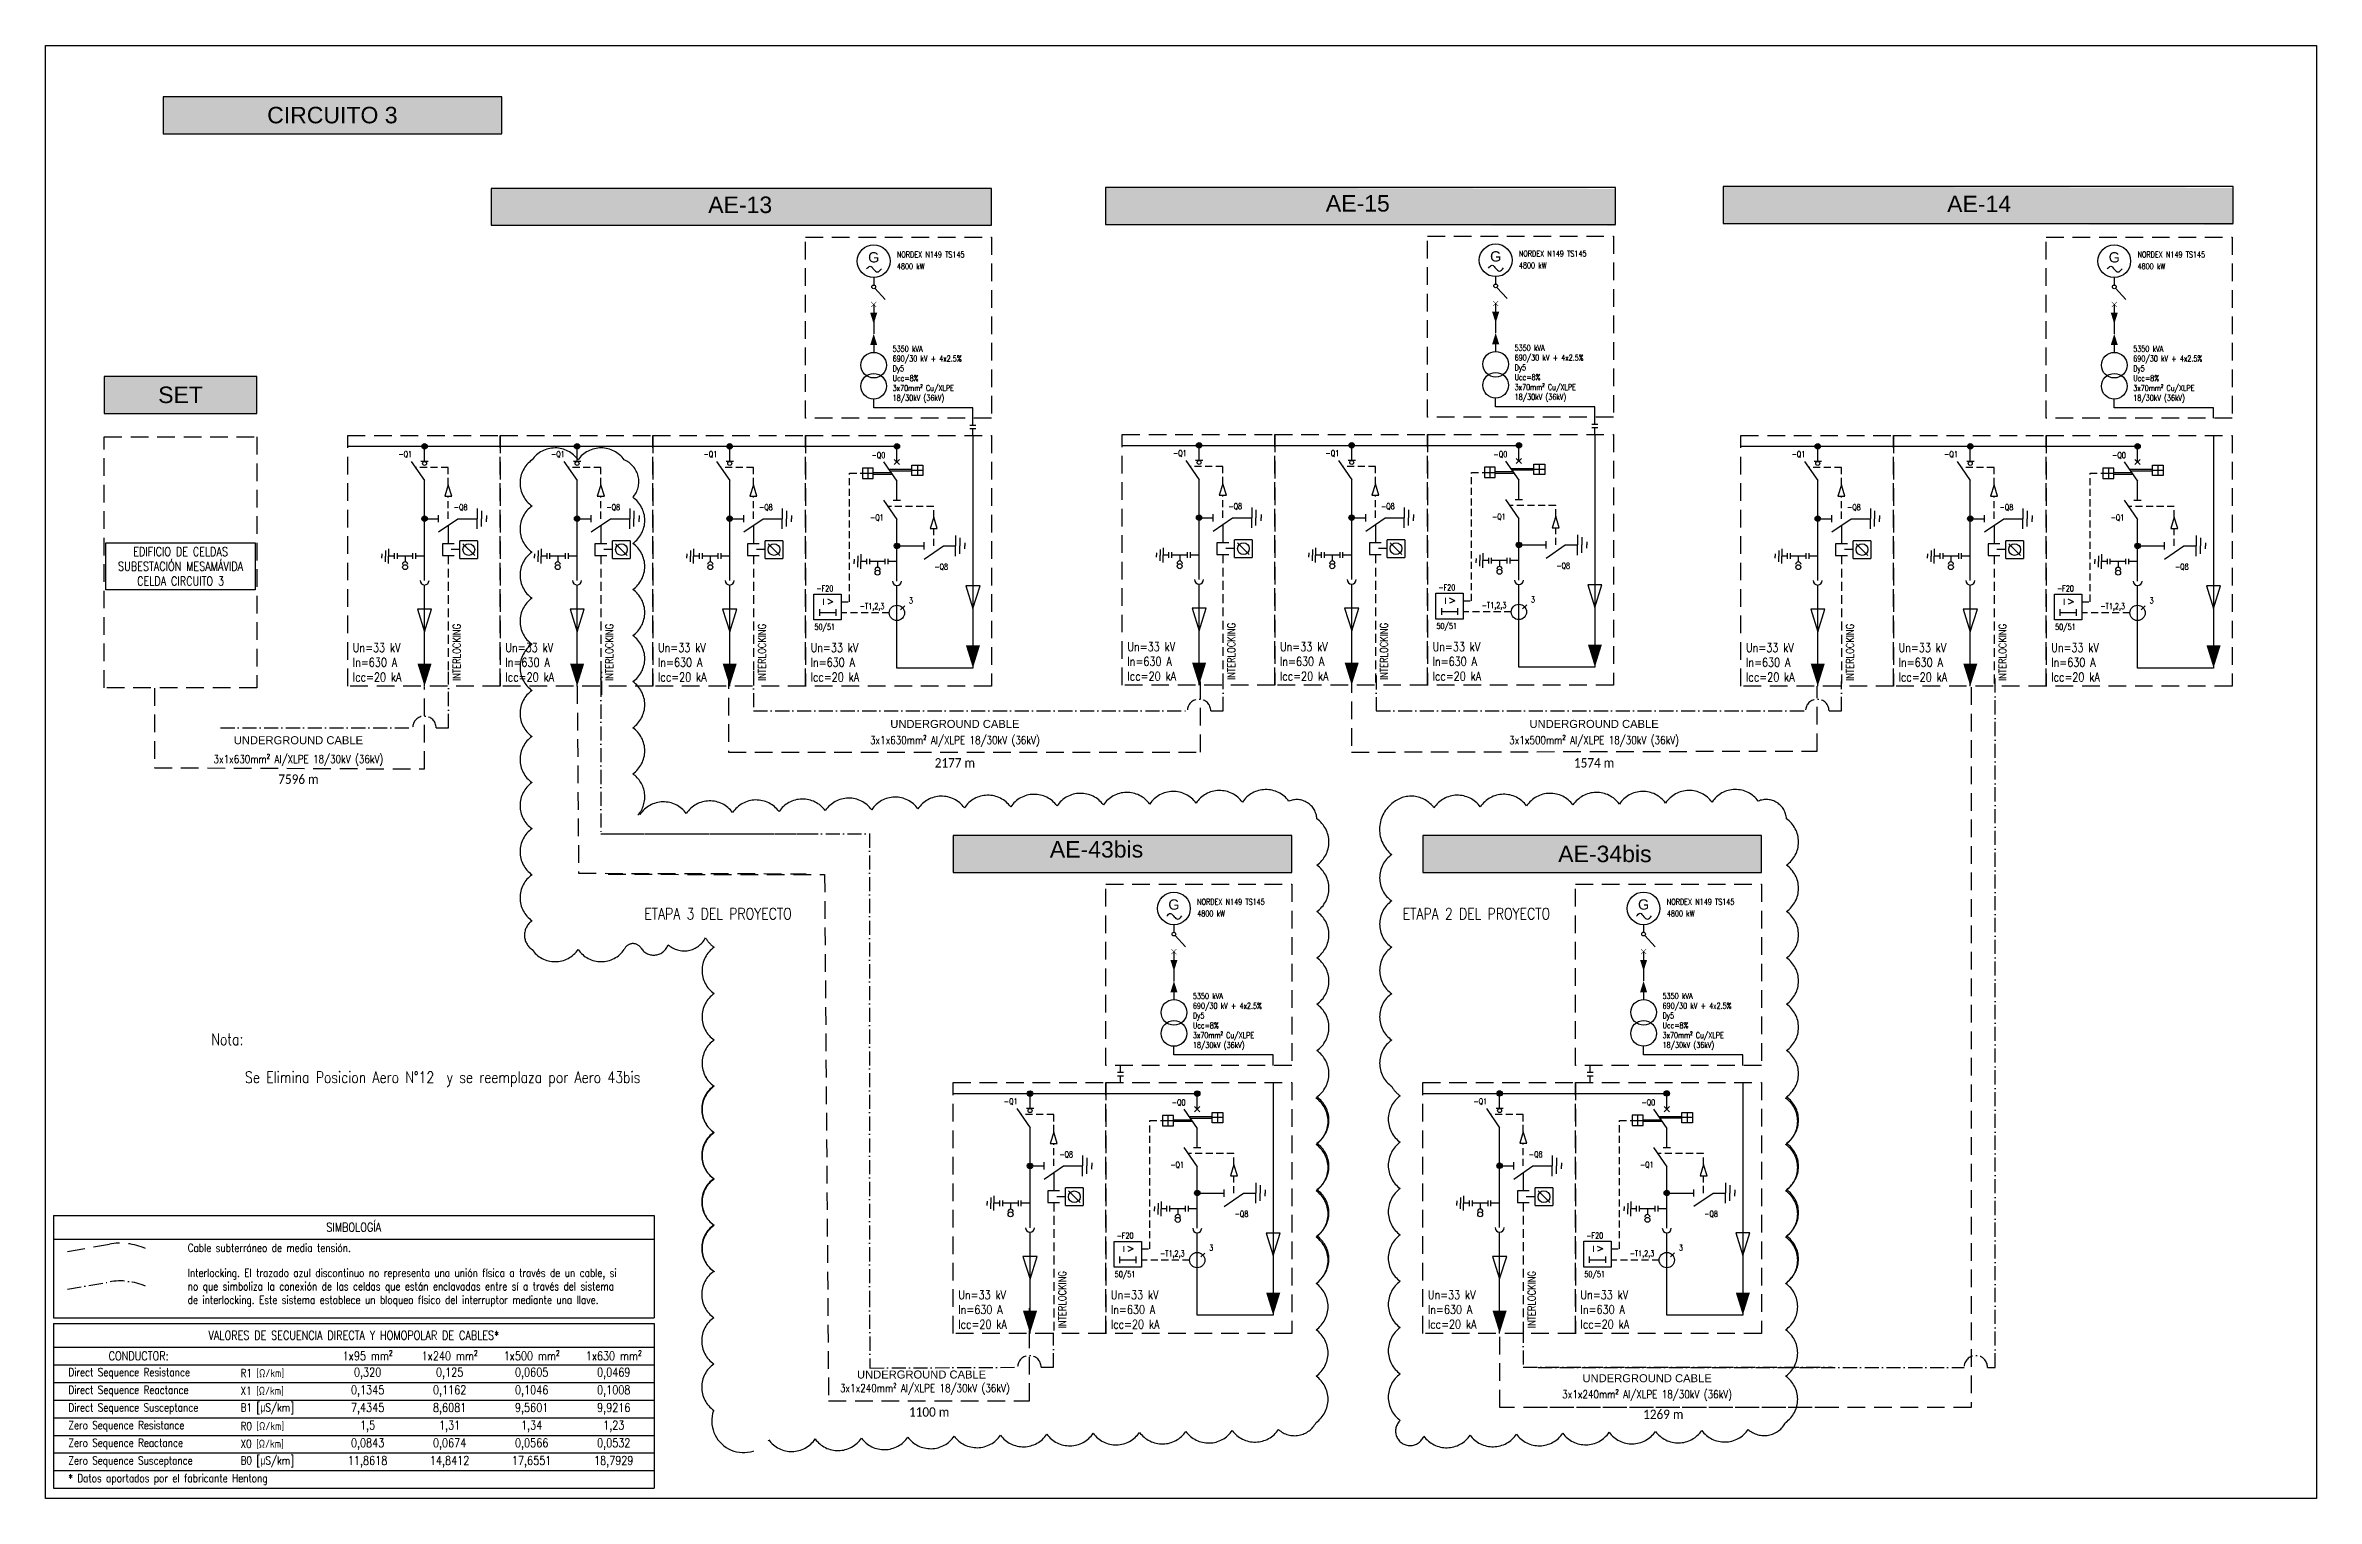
# Model space of a CAD drawing. Header units: metres. Extents: x 0 to 1236, y 0 to 247.
# Drawn here: x 850 to 1236, y 0 to 247 of the extents above; entities that cross this region are included whole.
import ezdxf
from ezdxf.enums import TextEntityAlignment as Align

# ---------------------------------------------------------------- set-up
doc = ezdxf.new("R2010")
doc.units = ezdxf.units.M
for name, pattern in [('ACAD_ISO10W100', [18, 12, -3, 0, -3]), ('CONTINUA', [0]), ('OCULTA3', [0.45, 0.3, -0.15])]:
    doc.linetypes.add(name, pattern=pattern)
for name, color, linetype in [('0-R3D Cables MT', 10, 'Continuous'), ('0-R3D Formato', 7, 'Continuous'), ('0-R3D Interlocking', 160, 'Continuous'), ('0-R3D Textos', 7, 'Continuous'), ('0-R3D VG', 7, 'Continuous'), ('ESQUEMA UNIFILAR', 6, 'Continuous')]:
    doc.layers.add(name, color=color, linetype=linetype)
doc.layers.add('0-R3D Maquetación', color=6, linetype='Continuous', plot=False)
doc.styles.add('arial', font='arial.ttf')
doc.styles.add('ROMANS', font='ROMANS.shx', dxfattribs={"width": 0.8})
doc.styles.add('SIMPLEX', font='calibri.ttf', dxfattribs={"width": 0.9, "height": 2})
doc.styles.get("Standard").update_dxf_attribs({"font": 'arial.ttf'})

# ---------------------------------------------------------------- blocks, each defined once
blk = doc.blocks.new('R3D-BLK-Celda protección')
h = blk.add_hatch(color=256)
h.dxf.hatch_style = 1
edge = h.paths.add_edge_path()
edge.add_arc((15.54, 40.78), 0.461, 0, 360)
h = blk.add_hatch(color=256)
h.dxf.hatch_style = 1
edge = h.paths.add_edge_path()
edge.add_arc((15.54, 23.86), 0.461, 0, 360)
for p, q in [((15.54, 38.13), (15.54, 40.78)), ((9.67, 36.19), (11.5, 36.19)), ((10.58, 37.07), (10.58, 35.31)), ((13.28, 38.12), (15.54, 34.85)), ((15.09, 37.68), (15.97, 38.56)), ((15.97, 37.68), (15.09, 38.56)), ((15.54, 31.6), (15.54, 34.85)), ((19.92, 36.69), (18.09, 36.69)), ((19.01, 37.56), (19.01, 35.81)), ((13.28, 31.6), (15.54, 28.32)), ((14.92, 31.6), (16.16, 31.6)), ((15.54, 17.88), (15.54, 28.32)), ((15.54, 23.86), (20.15, 23.86)), ((20.15, 23.24), (20.15, 24.48)), ((20.15, 21.6), (23.43, 23.86)), ((23.43, 23.86), (25.52, 23.86)), ((25.52, 25.6), (25.52, 23.86)), ((25.52, 22.12), (25.52, 23.86)), ((26.24, 25.2), (26.24, 23.86)), ((26.24, 22.52), (26.24, 23.86)), ((27.1, 24.39), (27.1, 23.86)), ((27.1, 23.33), (27.1, 23.86)), ((8.28, 21.57), (8.28, 21.19)), ((8.28, 20.81), (8.28, 21.19)), ((8.89, 22.15), (8.89, 21.19)), ((8.89, 20.24), (8.89, 21.19)), ((9.41, 22.44), (9.41, 21.19)), ((10.41, 21.19), (9.41, 21.19)), ((9.41, 19.95), (9.41, 21.19)), ((13.56, 21.19), (10.91, 21.19)), ((12.24, 21.19), (12.24, 20.19)), ((15.54, 21.19), (14.06, 21.19)), ((4.65, 14.37), (3.77, 14.79)), ((4.65, 14.37), (3.77, 13.95))]:
    blk.add_line(p, q)
at = {"linetype": 'OCULTA3', "ltscale": 4}
for p, q in [((21.79, 30.57), (13.99, 30.57)), ((21.79, 28.72), (21.79, 30.57)), ((21.79, 23.86), (21.79, 26.79))]:
    blk.add_line(p, q, dxfattribs=at)
at = {"linetype": 'OCULTA3', "ltscale": 10}
blk.add_lwpolyline([(0, 42.64), (31.61, 42.64), (31.61, 0), (0, 0)], close=True, dxfattribs=at)
for points in [[(28.46, 42.64), (28.46, 3.08), (15.54, 3.08), (15.54, 17.11)], [(0, 40.78), (15.54, 40.78)], [(11.5, 36.32), (14.53, 36.32)], [(11.5, 36.06), (14.7, 36.06)], [(18.09, 36.81), (14.18, 36.81)], [(18.09, 36.56), (14.36, 36.56)], [(21.79, 28.72), (21.19, 26.79)], [(22.39, 26.79), (21.79, 28.72)], [(21.19, 26.79), (22.39, 26.79)], [(10.41, 20.72), (10.41, 21.67)], [(10.91, 20.72), (10.91, 21.67)], [(13.56, 20.72), (13.56, 21.67)], [(14.06, 20.72), (14.06, 21.67)], [(29.66, 17.07), (27.26, 17.07)], [(27.26, 17.07), (28.46, 13.22)], [(28.46, 13.22), (29.66, 17.07)], [(2.36, 13.08), (2.36, 11.97)], [(2.36, 12.52), (5.13, 12.52)], [(5.13, 13.08), (5.13, 11.97)], [(16.14, 13.01), (16.86, 13.67)]]:
    blk.add_lwpolyline(points)
at = {"linetype": 'OCULTA3', "ltscale": 4}
for points in [[(6.07, 14.37), (7.5, 14.37), (7.5, 36.19), (9.67, 36.19)], [(14.24, 12.46), (6.07, 12.46)]]:
    blk.add_lwpolyline(points, dxfattribs=at)
for points in [[(11.5, 37.07), (9.67, 37.07), (9.67, 35.31), (11.5, 35.31)], [(18.09, 37.56), (19.92, 37.56), (19.92, 35.81), (18.09, 35.81)], [(1.41, 15.65), (6.07, 15.65), (6.07, 11.26), (1.41, 11.26)]]:
    blk.add_lwpolyline(points, close=True)
blk.add_lwpolyline([(28.46, 6.93, 2.4, 0, 0), (28.46, 3.08, 0, 0, 0)], format="xyseb")
for centre, radius in [((15.54, 40.78), 0.461), ((15.54, 23.86), 0.461), ((12.24, 19.3), 0.419), ((15.54, 12.46), 1.3)]:
    blk.add_circle(centre, radius)
for centre, radius, start, end in [((12.24, 19.73), 0.459, 0, 180), ((15.54, 17.88), 0.765, 180, 0)]:
    blk.add_arc(centre, radius, start, end)
at = {"style": 'ROMANS'}
for s, insert, char_height, attachment_point in [('-Q0', (12.39, 39.22), 1, 5), ('-Q1', (12.13, 28.62), 1, 5), ('-Q8', (23.06, 20.27), 1, 5), ('-F20', (3.28, 16.62), 1, 5), ('I', (3.05, 14.36), 1, 5), ('-T1,2,3', (11.31, 13.45), 1, 5), ('3', (17.93, 14.57), 1, 5), ('50/51', (3.28, 9.91), 1, 5), ('Un=33 kV\\PIn=630 A\\PIcc=20 kA', (0.86, 4.06), 1.5, 4)]:
    blk.add_mtext_dynamic_manual_height_columns(s, width=15.1181, gutter_width=12.5, heights=[0], dxfattribs=dict(at, insert=insert, char_height=char_height, attachment_point=attachment_point))
blk = doc.blocks.new('R3D-BLK-Diagrama aerogenerador')
blk.add_line((11.59, 12.34), (11.59, 11.11))
at = {"linetype": 'OCULTA3', "ltscale": 10}
blk.add_lwpolyline([(0, 30.7), (31.61, 30.7), (31.61, -0.09), (0, -0.09)], close=True, dxfattribs=at)
for points in [[(11.59, 23.82), (11.59, 22.55)], [(11.81, 22), (13.55, 20.08)], [(11.59, 19.26), (11.59, 15.92)], [(11.59, 15.92), (11.59, 14.26)], [(28.46, -0.09), (28.46, 1.69), (11.59, 1.69), (11.59, 3.17)]]:
    blk.add_lwpolyline(points)
at = {"const_width": 0.08}
for points in [[(11.15, 19.69), (12.03, 18.82)], [(12.03, 19.69), (11.15, 18.82)]]:
    blk.add_lwpolyline(points, dxfattribs=at)
for points in [[(11.59, 17.85, 1.2, 0, 0), (11.59, 15.92, 0, 0, 0)], [(11.59, 12.34, 1.2, 0, 0), (11.59, 14.26, 0, 0, 0)]]:
    blk.add_lwpolyline(points, format="xyseb")
for centre, radius in [((11.59, 26.6), 2.78), ((11.59, 22.24), 0.317), ((11.59, 8.93), 2.18), ((11.59, 5.35), 2.18)]:
    blk.add_circle(centre, radius)
blk.add_spline([(10.37, 25.28), (11, 25.76), (11.63, 25.19), (12.22, 24.77), (12.92, 25.32)], degree=3)
blk.add_text('G', height=1.75).set_placement((11.59, 27.26), align=Align.MIDDLE_CENTER)
at = {"char_height": 1, "attachment_point": 4, "style": 'ROMANS'}
for s, width, insert in [('NORDEX N149 TS145', 17.3586, (15.54, 27.73)), ('4800 kW', 12.0315, (15.54, 25.73)), ('\\A1;5350 kVA\\P690/30 kV + 4x2.5%\\PDy5\\PUcc=8%\\P3x70mm² Cu/XLPE\\P18/30kV (36kV)', 24.2504, (14.81, 7.38))]:
    blk.add_mtext_dynamic_manual_height_columns(s, width=width, gutter_width=12.5, heights=[0], dxfattribs=dict(at, insert=insert))
blk = doc.blocks.new('Secuencia D-H Hentong')
for p, q in [((0, 28), (102.08, 28)), ((0, 28), (0, 0)), ((102.08, 28), (102.08, 0)), ((0, 24), (102.08, 24)), ((0, 21), (102.08, 21)), ((0, 18), (102.08, 18)), ((0, 15), (102.08, 15)), ((0, 12), (102.08, 12)), ((0, 9), (102.08, 9)), ((0, 6), (102.08, 6)), ((0, 3), (102.08, 3)), ((0, 0), (102.08, 0))]:
    blk.add_line(p, q)
at = {"char_height": 1.5, "style": 'ROMANS'}
for s, width, insert, attachment_point in [('CONDUCTOR:', 23.8721, (14.48, 22.5), 5), ('1x95 mm²', 23.8721, (53.4, 22.5), 5), ('1x240 mm²', 23.8721, (67.34, 22.5), 5), ('1x500 mm²', 23.8721, (81.28, 22.5), 5), ('1x630 mm²', 23.8721, (95.23, 22.5), 5), ('{\\H0.91667x;Direct Sequence Resistance}', 23.8721, (2.55, 19.5), 4), ('{\\H0.91667x;R1 [Ω/km]}', 23.8721, (31.81, 19.5), 4), ('0,320', 23.8721, (53.4, 19.5), 5), ('0,125', 23.8721, (67.34, 19.5), 5), ('0,0605', 23.8721, (81.28, 19.5), 5), ('0,0469', 23.8721, (95.23, 19.5), 5), ('{\\H0.91667x;Direct Sequence Reactance}', 23.8721, (2.55, 16.5), 4), ('{\\H0.91667x;X1 [Ω/km]}', 23.8721, (31.81, 16.5), 4), ('0,1345', 23.8721, (53.4, 16.5), 5), ('0,1162', 23.8721, (67.34, 16.5), 5), ('0,1046', 23.8721, (81.28, 16.5), 5), ('0,1008', 23.8721, (95.23, 16.5), 5), ('{\\H0.91667x;Direct Sequence Susceptance}', 30.5365, (2.55, 13.5), 4), ('{\\H0.91667x;B1 [\\fArial|b0|i0|c0|p34;μ\\Fromans|c0;S/km]}', 23.8721, (31.81, 13.5), 4), ('7,4345', 23.8721, (53.4, 13.5), 5), ('8,6081', 23.8721, (67.34, 13.5), 5), ('9,5601', 23.8721, (81.28, 13.5), 5), ('9,9216', 23.8721, (95.23, 13.5), 5), ('{\\H0.91667x;Zero Sequence Resistance}', 23.8721, (2.55, 10.5), 4), ('{\\H0.91667x;Zero Sequence Reactance}', 23.8721, (2.55, 7.5), 4), ('{\\H0.91667x;X0 [Ω/km]}', 23.8721, (31.81, 7.5), 4), ('{\\H0.91667x;R0 [Ω/km]}', 23.8721, (31.81, 10.5), 4), ('0,0843', 23.8721, (53.4, 7.5), 5), ('1,5', 23.8721, (53.4, 10.5), 5), ('0,0674', 23.8721, (67.34, 7.5), 5), ('1,31', 23.8721, (67.34, 10.5), 5), ('0,0566', 23.8721, (81.28, 7.5), 5), ('1,34', 23.8721, (81.28, 10.5), 5), ('0,0532', 23.8721, (95.23, 7.5), 5), ('1,23', 23.8721, (95.23, 10.5), 5), ('{\\H0.91667x;Zero Sequence Susceptance}', 30.5365, (2.55, 4.5), 4), ('{\\H0.91667x;B0 [\\fArial|b0|i0|c0|p34;μ\\Fromans|c0;S/km]}', 23.8721, (31.81, 4.5), 4), ('11,8618', 23.8721, (53.4, 4.5), 5), ('14,8412', 23.8721, (67.34, 4.5), 5), ('17,6551', 23.8721, (81.28, 4.5), 5), ('18,7929', 23.8721, (95.23, 4.5), 5), ('{\\H0.91667x;* Datos aportados por el fabricante Hentong}', 57.4106, (2.55, 1.5), 4)]:
    blk.add_mtext_dynamic_manual_height_columns(s, width=width, gutter_width=12.5, heights=[0], dxfattribs=dict(at, insert=insert, attachment_point=attachment_point))
at = {"color": 154, "true_color": 0x005399, "insert": (51.04, 26), "char_height": 1.5, "attachment_point": 5, "style": 'ROMANS'}
blk.add_mtext_dynamic_manual_height_columns('VALORES DE SECUENCIA DIRECTA Y HOMOPOLAR DE CABLES*', width=63.9456, gutter_width=12.5, heights=[0], dxfattribs=at)
blk = doc.blocks.new('R3D-BLK-Leyenda')
for p, q in [((0, 17.37), (102.08, 17.37)), ((0, 17.37), (0, 0)), ((102.08, 17.37), (102.08, 0)), ((0, 13.37), (102.08, 13.37)), ((0, 0), (102.08, 0))]:
    blk.add_line(p, q)
at = {"layer": '0-R3D Cables MT', "linetype": 'OCULTA3', "ltscale": 10}
blk.add_lwpolyline([(2.37, 11.23), (9.51, 12.5, -0.148775), (15.63, 11.76, 0.210736)], format="xyb", dxfattribs=at)
at = {"layer": '0-R3D Interlocking', "linetype": 'ACAD_ISO10W100', "ltscale": 0.2}
blk.add_lwpolyline([(2.37, 4.82), (9.51, 6.08, -0.148775), (15.63, 5.35, 0.210736)], format="xyb", dxfattribs=at)
at = {"color": 154, "true_color": 0x005399, "insert": (51.04, 15.37), "char_height": 1.5, "attachment_point": 5, "style": 'ROMANS'}
blk.add_mtext_dynamic_manual_height_columns('SIMBOLOGÍA', width=63.9456, gutter_width=12.5, heights=[0], dxfattribs=at)
at = {"char_height": 1.5, "attachment_point": 4, "style": 'ROMANS'}
for s, width, insert in [('{\\H0.91667x;Cable subterráneo de media tensión.}', 45.4361, (22.82, 11.87)), ('{\\H0.91667x;Interlocking. El trazado azul discontinuo no representa una unión física a través de un cable, si no que simboliza la conexión de las celdas que están enclavadas entre sí a través del sistema de interlocking. Este sistema establece un bloqueo físico del interruptor mediante una llave.}', 79.2607, (22.82, 5.1))]:
    blk.add_mtext_dynamic_manual_height_columns(s, width=width, gutter_width=12.5, heights=[0], dxfattribs=dict(at, insert=insert))
blk = doc.blocks.new('R3D-BLK-Celda linea')
h = blk.add_hatch(color=256)
h.dxf.hatch_style = 1
edge = h.paths.add_edge_path()
edge.add_arc((0.09, 40.78), 0.461, 0, 360)
h = blk.add_hatch(color=256)
h.dxf.hatch_style = 1
edge = h.paths.add_edge_path()
edge.add_arc((0.09, 28.48), 0.461, 0, 360)
for p, q in [((0.09, 38.22), (0.09, 40.78)), ((-2.16, 38.22), (0.09, 34.94)), ((0.72, 38.21), (-0.52, 38.21)), ((0.09, 17.97), (0.09, 34.94)), ((0.09, 28.48), (2.48, 28.48)), ((2.48, 27.86), (2.48, 29.1)), ((2.48, 26.22), (5.76, 28.48)), ((4.12, 27.35), (4.12, 24.23)), ((5.76, 28.48), (9.03, 28.48)), ((9.03, 30.22), (9.03, 28.48)), ((9.03, 26.74), (9.03, 28.48)), ((9.75, 29.82), (9.75, 28.48)), ((9.75, 27.14), (9.75, 28.48)), ((10.61, 29.01), (10.61, 28.48)), ((10.61, 27.95), (10.61, 28.48)), ((-6.04, 23.37), (-6.04, 22.13)), ((-7.17, 22.51), (-7.17, 22.13)), ((-7.17, 21.75), (-7.17, 22.13)), ((-6.55, 23.08), (-6.55, 22.13)), ((-6.55, 21.17), (-6.55, 22.13)), ((-5.03, 22.13), (-6.04, 22.13)), ((-6.04, 20.88), (-6.04, 22.13)), ((-1.88, 22.13), (-4.53, 22.13)), ((-3.21, 22.13), (-3.21, 21.13)), ((0.09, 22.13), (-1.39, 22.13)), ((0.09, 0), (0.09, 17.21))]:
    blk.add_line(p, q)
at = {"linetype": 'OCULTA3', "ltscale": 4}
for p, q in [((4.12, 37.19), (-1.46, 37.19)), ((4.12, 34.23), (4.12, 37.19)), ((4.12, 28.48), (4.12, 32.31))]:
    blk.add_line(p, q, dxfattribs=at)
at = {"color": 160}
for p, q in [((6.12, 23.23), (4.62, 23.23)), ((6.12, 21.73), (6.12, 24.73)), ((9.12, 24.73), (6.12, 24.73)), ((8.62, 22.23), (6.62, 24.23)), ((9.12, 24.73), (9.12, 21.73)), ((6.12, 21.73), (9.12, 21.73))]:
    blk.add_line(p, q, dxfattribs=at)
at = {"linetype": 'OCULTA3', "ltscale": 10}
blk.add_lwpolyline([(-12.97, 42.64), (12.97, 42.64), (12.97, 0), (-12.97, 0)], close=True, dxfattribs=at)
for points in [[(-12.97, 40.78), (12.97, 40.78)], [(4.12, 34.23), (3.52, 32.31)], [(3.52, 32.31), (4.72, 32.31)], [(4.72, 32.31), (4.12, 34.23)], [(-5.03, 21.65), (-5.03, 22.6)], [(-4.53, 21.65), (-4.53, 22.6)], [(-1.88, 21.65), (-1.88, 22.6)], [(-1.39, 21.65), (-1.39, 22.6)], [(1.29, 13.09), (-1.11, 13.09)], [(-1.11, 13.09), (0.09, 9.25)], [(0.09, 9.25), (1.29, 13.09)]]:
    blk.add_lwpolyline(points)
at = {"color": 160}
blk.add_lwpolyline([(5.12, 24.23), (3.12, 24.23), (3.12, 22.23), (5.12, 22.23)], dxfattribs=at)
at = {"color": 160, "linetype": 'OCULTA3', "ltscale": 5}
blk.add_lwpolyline([(4.12, 22.23), (4.12, 0)], dxfattribs=at)
blk.add_lwpolyline([(0.09, 3.85, 2.4, 0, 0), (0.09, 0, 0, 0, 0)], format="xyseb")
for centre, radius in [((0.09, 40.78), 0.461), ((0.09, 37.87), 0.341), ((0.09, 28.48), 0.461), ((-3.21, 20.24), 0.419)]:
    blk.add_circle(centre, radius)
at = {"color": 160}
blk.add_circle((7.62, 23.23), 1, dxfattribs=at)
for centre, radius, start, end in [((-3.21, 20.67), 0.459, 0, 180), ((0.09, 17.97), 0.765, 180, 0)]:
    blk.add_arc(centre, radius, start, end)
at = {"attachment_point": 4, "style": 'ROMANS'}
for s, insert, char_height in [('-Q1', (-4.36, 39.4), 1), ('-Q8', (5.06, 30.38), 1), ('Un=33 kV\\PIn=630 A\\PIcc=20 kA', (-12.11, 4.06), 1.5)]:
    blk.add_mtext_dynamic_manual_height_columns(s, width=15.1181, gutter_width=12.5, heights=[0], dxfattribs=dict(at, insert=insert, char_height=char_height))
at = {"insert": (5.56, 0.89), "char_height": 1.3, "attachment_point": 4, "rotation": 90, "style": 'ROMANS'}
blk.add_mtext_dynamic_manual_height_columns('INTERLOCKING', width=15.1181, gutter_width=12.5, heights=[0], dxfattribs=at)

msp = doc.modelspace()

# ---------------------------------------------------------------- hatches: boundary and pattern name
at = {"layer": 'ESQUEMA UNIFILAR', "linetype": 'CONTINUA'}
h = msp.add_hatch(color=9, dxfattribs=at)
h.dxf.hatch_style = 1
h.paths.add_polyline_path([(870, 232), (927.55, 232), (927.55, 238.28), (870, 238.28)])
h = msp.add_hatch(color=9, dxfattribs=at)
h.dxf.hatch_style = 1
h.paths.add_polyline_path([(925.78, 216.42), (1010.79, 216.42), (1010.79, 222.7), (925.78, 222.7)])
h = msp.add_hatch(color=9, dxfattribs=at)
h.dxf.hatch_style = 1
h.paths.add_polyline_path([(1030.15, 216.58), (1116.83, 216.33), (1116.83, 222.61), (1030.15, 222.86)])
h = msp.add_hatch(color=9, dxfattribs=at)
h.dxf.hatch_style = 1
h.paths.add_polyline_path([(1135.13, 216.74), (1221.8, 216.49), (1221.8, 222.77), (1135.13, 223.02)])
h = msp.add_hatch(color=9, dxfattribs=at)
h.dxf.hatch_style = 1
h.paths.add_polyline_path([(860, 184.45), (885.93, 184.45), (885.93, 190.73), (860, 190.73)])
h = msp.add_hatch(color=9, dxfattribs=at)
h.dxf.hatch_style = 1
h.paths.add_polyline_path([(1004.15, 106.38), (1061.7, 106.38), (1061.7, 112.66), (1004.15, 112.66)])
h = msp.add_hatch(color=9, dxfattribs=at)
h.dxf.hatch_style = 1
h.paths.add_polyline_path([(1084.09, 106.42), (1141.64, 106.42), (1141.64, 112.7), (1084.09, 112.7)])

# ---------------------------------------------------------------- linework, layer by layer
for points in [[(1007.13, 182.48), (1008.15, 182.48)], [(1007.13, 181.88), (1008.15, 181.88)], [(1007.64, 182.48), (1007.64, 183.63)], [(1007.64, 180.72), (1007.64, 181.88)], [(1112.84, 182.63), (1113.86, 182.63)], [(1112.84, 182.03), (1113.86, 182.03)], [(1113.35, 182.63), (1113.35, 183.79)], [(1113.35, 180.88), (1113.35, 182.03)], [(1032.74, 72.47), (1032.74, 73.62)], [(1112.55, 72.47), (1112.55, 73.63)], [(1032.23, 72.47), (1033.24, 72.47)], [(1032.23, 71.87), (1033.24, 71.87)], [(1032.74, 70.71), (1032.74, 71.87)], [(1112.04, 72.47), (1113.06, 72.47)], [(1112.04, 71.87), (1113.06, 71.87)], [(1112.55, 70.72), (1112.55, 71.87)]]:
    msp.add_lwpolyline(points)
at = {"linetype": 'OCULTA3', "ltscale": 10}
msp.add_lwpolyline([(860, 180.46), (885.93, 180.46), (885.93, 137.82), (860, 137.82)], close=True, dxfattribs=at)
at = {"linetype": 'ACAD_ISO10W100'}
for points in [[(950.71, 116.15, 0.443739), (949.83, 123.19, 0.520567), (949.83, 131.02, 0.520567), (949.83, 138.86, 0.520567), (949.83, 146.69, 0.520567), (949.83, 154.52, 0.520567), (949.83, 162.36, 0.520567), (949.83, 170.19, 0.520567), (948.36, 176.55, 0.520567), (940.52, 176.55, 0.520567), (932.7, 176.54, 0.520567), (932.7, 168.71, 0.520567), (932.7, 160.87, 0.520567), (932.7, 153.04, 0.520567), (932.7, 145.21, 0.520567), (932.7, 137.37, 0.520567), (932.7, 129.54, 0.520567), (932.7, 121.71, 0.520567), (932.7, 113.87, 0.520567), (932.7, 106.04, 0.520567), (932.7, 98.21, 0.520567), (932.7, 93.31, 0.520567), (940.54, 93.31, 0.520567), (948.37, 93.31, -0.62414), (951.25, 93.54, 0.227503)], [(1066.53, 37.11, 0.483872), (1066.09, 44.64, 0.520567), (1066.09, 52.52, 0.520567), (1066.09, 60.4, 0.520567), (1066.09, 68.27, 0.520567), (1066.09, 76.15, 0.520567), (1066.09, 84.03, 0.520567), (1066.09, 91.91, 0.520567), (1066.09, 99.78, 0.520567), (1066.09, 107.66, 0.520567), (1066.09, 115.54, 0.520567), (1061.31, 118.54, 0.520567), (1053.43, 118.38, 0.520567), (1045.56, 118.22, 0.520567), (1037.68, 118.06, 0.520567), (1029.81, 117.9, 0.520567), (1021.93, 117.74, 0.520567), (1014.06, 117.57, 0.520567), (1006.18, 117.41, 0.520567), (998.3, 117.25, 0.520567), (990.43, 117.09, 0.520567), (982.55, 116.93, 0.520567), (974.68, 116.77, 0.520567), (966.8, 116.61, 0.520567), (958.92, 116.45, 0.520567), (951.05, 116.29, 0.009814), (950.93, 116.44, 0.009814)], [(1146.34, 37.12, 0.483872), (1145.9, 44.65, 0.520567), (1145.9, 52.53, 0.520567), (1145.9, 60.4, 0.520567), (1145.9, 68.28, 0.520567), (1145.9, 76.16, 0.520567), (1145.9, 84.04, 0.520567), (1145.9, 91.91, 0.520567), (1145.9, 99.79, 0.520567), (1145.9, 107.67, 0.520567), (1145.9, 115.55, 0.520567), (1141.12, 118.55, 0.520567), (1133.25, 118.39, 0.520567), (1125.37, 118.23, 0.520567), (1117.5, 118.06, 0.520567), (1109.62, 117.9, 0.520567), (1101.74, 117.74, 0.520567), (1093.87, 117.58, 0.520567), (1085.99, 117.42, 0.446964), (1078.86, 118.13, 0.446964)], [(1078.86, 118.13, 0.482571), (1078.81, 109.45, 0.520567), (1078.81, 101.58, 0.520567), (1078.81, 93.7, 0.520567), (1078.81, 85.82, 0.520567), (1078.81, 77.94, 0.520567), (1078.81, 70.07, 0.00579), (1078.74, 70.02)], [(951.25, 93.54, 0.633034), (955.83, 94.15, 0.494246), (962.2, 95.33)], [(962.2, 95.33, 0.114989), (963.65, 93.71, 0.520567), (963.65, 85.83, 0.520567), (963.65, 77.95, 0.520567), (963.65, 70.08, 0.520567), (963.65, 62.2, 0.520567), (963.65, 54.32, 0.520567), (963.65, 46.45, 0.520567), (963.65, 38.57, 0.00579), (963.58, 38.52, 0.00579)], [(962.13, 71.76, 0.114989), (963.59, 70.14, 0.520567), (963.59, 62.26, 0.520567), (963.59, 54.38, 0.520567), (963.59, 46.5, 0.520567), (963.59, 38.63, 0.520567), (963.59, 30.75, 0.520567), (963.59, 22.87, 0.520567), (963.59, 14.99, 0.00579), (963.52, 14.94, 0.00579)], [(1078.81, 70.07, 0.114989), (1080.27, 68.44, 0.520567), (1080.27, 60.56, 0.520567), (1080.27, 52.69, 0.520567), (1080.27, 44.81, 0.520567), (1080.27, 36.93, 0.520567), (1080.27, 29.06, 0.520567), (1080.27, 21.18, 0.520567), (1080.27, 13.3, 0.00579), (1080.19, 13.25, 0.00579)], [(1065.95, 12.93, 0.114989), (1065.95, 12.93, 0.520567), (1065.95, 20.81, 0.520567), (1065.95, 28.68, 0.520567), (1065.95, 36.56, 0.520567), (1065.95, 44.44, 0.520567), (1065.95, 52.32, 0.520567), (1065.95, 60.19, 0.520567), (1065.95, 68.07, 0.00579), (1066.02, 68.12, 0.00579)], [(1145.76, 12.94, 0.114989), (1145.76, 12.94, 0.520567), (1145.76, 20.81, 0.520567), (1145.76, 28.69, 0.520567), (1145.76, 36.57, 0.520567), (1145.76, 44.45, 0.520567), (1145.76, 52.32, 0.520567), (1145.76, 60.2, 0.520567), (1145.76, 68.08, 0.00579), (1145.83, 68.13, 0.00579)], [(963.52, 14.94, 0.850614), (972.94, 9.97, 0.520567), (980.82, 10.13, 0.520567), (988.7, 10.29, 0.520567), (996.57, 10.45, 0.520567), (1004.45, 10.62, 0.520567), (1012.32, 10.78, 0.520567), (1020.2, 10.94, 0.520567), (1028.07, 11.1, 0.520567), (1035.95, 11.26, 0.520567), (1043.83, 11.42, 0.520567), (1051.7, 11.58, 0.520567), (1059.58, 11.74, 0.494246), (1065.95, 12.93)], [(1080.27, 13.3, 1.268603), (1084.26, 10.62, 0.520567), (1092.14, 10.78, 0.520567), (1100.01, 10.94, 0.520567), (1107.89, 11.11, 0.520567), (1115.76, 11.27, 0.520567), (1123.64, 11.43, 0.520567), (1131.51, 11.59, 0.520567), (1139.39, 11.75, 0.494246), (1145.76, 12.94)]]:
    msp.add_lwpolyline(points, format="xyb", dxfattribs=at)
at = {"layer": '0-R3D Cables MT', "linetype": 'OCULTA3', "ltscale": 10}
for points in [[(966.08, 140.62), (966.08, 126.88), (1046.31, 126.88), (1046.31, 140.43)], [(1071.98, 139.97), (1071.98, 126.88), (1151.13, 127.06), (1151.13, 138.09)], [(868.53, 137.75), (868.53, 124.23), (914.44, 124.02), (914.44, 138)], [(940.37, 138.08), (940.61, 106.29), (979.31, 106.21)], [(1177.29, 137.91), (1177.29, 15.49), (1103.7, 15.49)], [(945.62, 106.13), (982.42, 106.05), (983.1, 16.59), (1017.27, 16.59), (1017.27, 32.35)], [(1153.7, 15.5), (1097.18, 15.5), (1097.18, 27.87)]]:
    msp.add_lwpolyline(points, dxfattribs=at)
at = {"layer": '0-R3D Formato', "color": 7, "linetype": 'CONTINUA'}
for points in [[(1030.15, 216.58), (1116.83, 216.58), (1116.83, 222.86), (1030.15, 222.86)], [(1135.13, 216.74), (1221.8, 216.74), (1221.8, 223.02), (1135.13, 223.02)], [(1004.28, 106.41), (1061.83, 106.41), (1061.83, 112.69), (1004.28, 112.69)], [(1084.09, 106.42), (1141.64, 106.42), (1141.64, 112.7), (1084.09, 112.7)]]:
    msp.add_lwpolyline(points, close=True, dxfattribs=at)
at = {"layer": '0-R3D Formato', "color": 18, "linetype": 'CONTINUA', "true_color": 0x000000}
msp.add_lwpolyline([(860, 184.45), (885.93, 184.45), (885.93, 190.73), (860, 190.73)], close=True, dxfattribs=at)
at = {"layer": '0-R3D Interlocking', "linetype": 'ACAD_ISO10W100', "ltscale": 0.2}
for p, q in [((944.4, 142.35), (944.4, 113.1)), ((944.4, 112.99), (979.2, 112.99)), ((945.62, 112.99), (990.04, 112.99)), ((990.04, 113.02), (990.08, 34.44))]:
    msp.add_line(p, q, dxfattribs=at)
for points in [[(879.78, 130.98), (912.41, 131, -1), (916.41, 131), (918.53, 131), (918.53, 140.52)], [(970.34, 140.62), (970.34, 133.88), (1044.07, 133.88, -1), (1048.07, 133.88), (1050.18, 133.88), (1050.18, 140.26)], [(1076.19, 139.92), (1076.19, 133.88), (1149.14, 133.88, -1), (1153.14, 133.88), (1155.26, 133.88), (1155.26, 138.88)], [(1103.7, 22.3), (1176.08, 22.3, -1), (1180.08, 22.3), (1181.38, 22.3), (1181.38, 139.38)], [(990.04, 34.93), (990.13, 22.19), (1015.23, 22.32, -1), (1019.23, 22.32), (1021.34, 22.32), (1021.34, 28.2)]]:
    msp.add_lwpolyline(points, format="xyb", dxfattribs=at)
for points in [[(944.54, 136.61), (944.54, 140.53)], [(1101.18, 28.87), (1101.18, 22.31), (1153.7, 22.31)]]:
    msp.add_lwpolyline(points, dxfattribs=at)
at = {"layer": '0-R3D Maquetación'}
msp.add_lwpolyline([(850, 247), (1236, 247), (1236, 0), (850, 0)], close=True, dxfattribs=at)
at = {"layer": '0-R3D VG', "color": 7, "linetype": 'CONTINUA'}
msp.add_lwpolyline([(925.78, 216.42), (1010.79, 216.42), (1010.79, 222.7), (925.78, 222.7)], close=True, dxfattribs=at)
at = {"layer": 'ESQUEMA UNIFILAR', "color": 7, "linetype": 'CONTINUA'}
msp.add_lwpolyline([(870, 232), (927.55, 232), (927.55, 238.28), (870, 238.28)], close=True, dxfattribs=at)

# ---------------------------------------------------------------- block references
for name, p in [('R3D-BLK-Diagrama aerogenerador', (979.18, 183.72)), ('R3D-BLK-Diagrama aerogenerador', (1084.89, 183.88)), ('R3D-BLK-Diagrama aerogenerador', (1190.03, 183.72)), ('R3D-BLK-Celda linea', (914.34, 138.08)), ('R3D-BLK-Celda linea', (940.28, 138.08)), ('R3D-BLK-Celda linea', (966.21, 138.08)), ('R3D-BLK-Celda protección', (979.18, 138.08)), ('R3D-BLK-Celda linea', (1045.99, 138.24)), ('R3D-BLK-Celda linea', (1071.92, 138.24)), ('R3D-BLK-Celda protección', (1084.89, 138.24)), ('R3D-BLK-Celda linea', (1151.13, 138.08)), ('R3D-BLK-Celda linea', (1177.06, 138.08)), ('R3D-BLK-Celda protección', (1190.03, 138.08)), ('R3D-BLK-Diagrama aerogenerador', (1030.21, 73.71)), ('R3D-BLK-Diagrama aerogenerador', (1110.03, 73.72)), ('R3D-BLK-Celda linea', (1017.25, 28.07)), ('R3D-BLK-Celda protección', (1030.21, 28.07)), ('R3D-BLK-Celda linea', (1097.06, 28.08)), ('R3D-BLK-Celda protección', (1110.03, 28.08)), ('R3D-BLK-Leyenda', (851.36, 30.75)), ('Secuencia D-H Hentong', (851.36, 1.75))]:
    msp.add_blockref(name, p)

# ---------------------------------------------------------------- texts
at = {"insert": (872.97, 158.46), "char_height": 1.5, "attachment_point": 5, "style": 'ROMANS', "bg_fill": 16}
msp.add_mtext_dynamic_manual_height_columns('EDIFICIO DE CELDAS\\PSUBESTACIÓN MESAMÁVIDA\\PCELDA CIRCUITO 3', width=23.8721, gutter_width=12.5, heights=[0], dxfattribs=at)
at = {"layer": '0-R3D Textos', "linetype": 'Continuous', "style": 'arial'}
for p in [(1004.57, 130.99), (1113.21, 130.99), (893, 128.22), (998.91, 20.41), (1122.22, 19.78)]:
    msp.add_text('UNDERGROUND CABLE', height=1.36, dxfattribs=at).set_placement(p, align=Align.CENTER)
at = {"layer": '0-R3D Textos', "linetype": 'Continuous'}
for s, height, style, width, p in [('3x1x630mm² Al/XLPE 18/30kV (36kV)', 1.36, 'ROMANS', 0.8, (1004.57, 128.25)), ('3x1x500mm² Al/XLPE 18/30kV (36kV)', 1.36, 'ROMANS', 0.8, (1113.21, 128.25)), ('3x1x630mm² Al/XLPE 18/30kV (36kV)', 1.36, 'ROMANS', 0.8, (893, 125.02)), ('2177 m', 1.6, 'SIMPLEX', 0.9, (1004.57, 124.26)), ('1574 m', 1.6, 'SIMPLEX', 0.9, (1113.21, 124.26)), ('7596 m', 1.6, 'SIMPLEX', 0.9, (893, 121.48)), ('ETAPA 3 DEL PROYECTO', 1.938, 'ROMANS', 0.8, (964.32, 98.44)), ('ETAPA 2 DEL PROYECTO', 1.938, 'ROMANS', 0.8, (1093.21, 98.44)), ('Nota:', 1.938, 'ROMANS', 0.8, (880.92, 77.09)), ('Se Elimina Posicion Aero N°12  y se reemplaza por Aero 43bis', 1.938, 'ROMANS', 0.8, (917.51, 70.64)), ('3x1x240mm² Al/XLPE 18/30kV (36kV)', 1.36, 'ROMANS', 0.8, (999.47, 18.1)), ('1100 m', 1.6, 'SIMPLEX', 0.9, (1000.2, 13.92)), ('3x1x240mm² Al/XLPE 18/30kV (36kV)', 1.36, 'ROMANS', 0.8, (1122.22, 17.04)), ('1269 m', 1.6, 'SIMPLEX', 0.9, (1124.97, 13.52))]:
    msp.add_text(s, height=height, dxfattribs=dict(at, style=style, width=width)).set_placement(p, align=Align.CENTER)
at = {"layer": 'ESQUEMA UNIFILAR', "color": 154, "linetype": 'CONTINUA', "true_color": 0x005399, "char_height": 2.8, "attachment_point": 5}
for s, insert in [('CIRCUITO 3', (898.77, 235.14)), ('AE-13', (968.08, 219.89)), ('AE-15', (1073.05, 220.14)), ('AE-14', (1178.65, 220.06)), ('SET', (872.97, 187.59)), ('AE-43bis', (1028.64, 110.34)), ('    AE-34bis', (1112.87, 109.56))]:
    msp.add_mtext_dynamic_manual_height_columns(s, width=61.0615, gutter_width=1, heights=[28.12], dxfattribs=dict(at, insert=insert))

doc.saveas('drawing.dxf')
